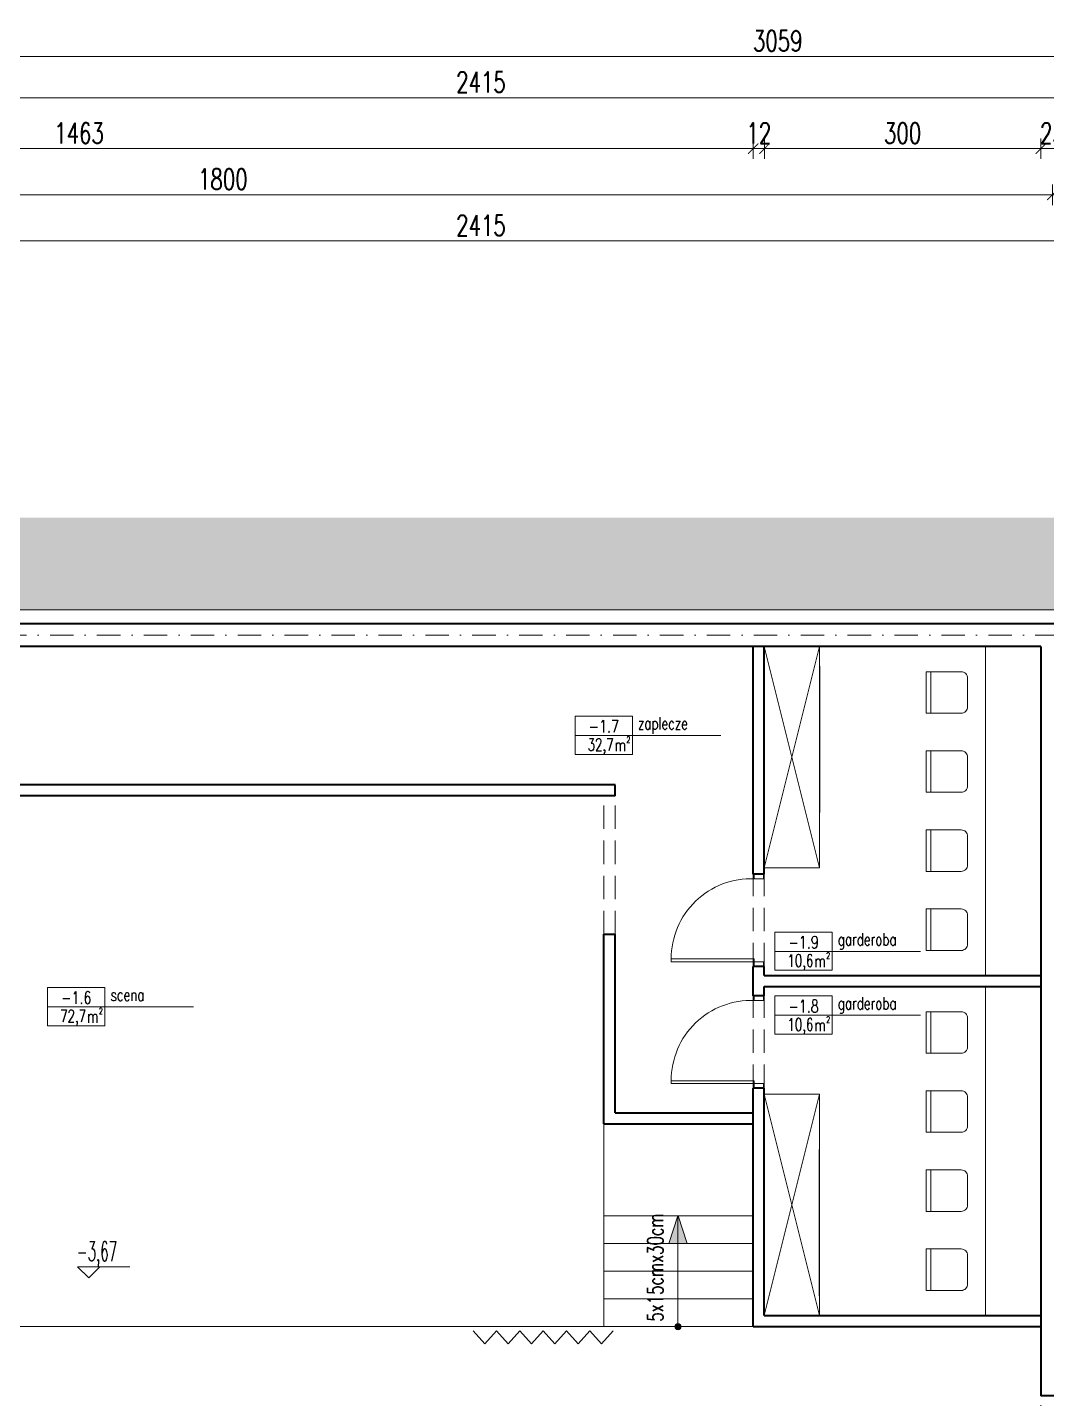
# Model space of a CAD drawing. Header units: millimetres. Extents: x -105266 to 178069, y 491 to 168574.
# Drawn here: x 16105 to 17210, y 28316 to 29803 of the extents above; entities that cross this region are included whole.
import ezdxf
from ezdxf.enums import TextEntityAlignment as Align

# ---------------------------------------------------------------- set-up
doc = ezdxf.new("R2010")
doc.units = ezdxf.units.MM
doc.linetypes.add('DASHDOT', pattern=[25.4, 12.7, -6.35, 0, -6.35])
doc.linetypes.add('DASHED', pattern=[19.05, 12.7, -6.35])
doc.layers.get('defpoints').update_dxf_attribs({"color": 4})
for name, color, linetype, lineweight in [('A- NAD', 111, 'DASHED', 15), ('A-MEBLE', 253, 'Continuous', 5), ('A-OSIE', 7, 'DASHDOT', 0), ('A-SCIANY DZIAŁOWE', 1, 'Continuous', 40), ('A-STOLARKA OKIENNA', 1, 'Continuous', 5), ('A-WIDOK', 111, 'Continuous', 15), ('A-wykończenia', 6, 'Continuous', 13), ('A10_MATERIAL', 251, 'Continuous', 0), ('A10_OPIS', 4, 'Continuous', 15), ('A14_KOTY', 4, 'Continuous', 5), ('A16_OPIS_POM', 2, 'Continuous', 9), ('sciany murowane', 3, 'Continuous', 40)]:
    doc.layers.add(name, color=color, linetype=linetype, lineweight=lineweight)
doc.styles.add('ROMANS', font='romans', dxfattribs={"width": 0.7})
doc.styles.add('X', font='ROMANS.shx', dxfattribs={"width": 0.5})
doc.dimstyles.new('PM-100', dxfattribs={"dimscale": 2.8, "dimtxt": 8, "dimasz": 0.5, "dimexe": 0, "dimexo": 0, "dimgap": 2, "dimtad": 1, "dimdec": 1, "dimrnd": 0.1, "dimzin": 13, "dimdsep": 46, "dimtxsty": 'ROMANS', "dimblk": 'Q', "dimcen": 0, "dimse1": 1, "dimse2": 1, "dimclrd": 256, "dimclre": 251, "dimclrt": 41, "dimadec": 1, "dimazin": 0, "dimtfac": 1, "dimtdec": 1, "dimtix": 1, "dimtmove": 1, "dimatfit": 0, "dimldrblk": 'NONE', "dimfxl": 1, "dimtolj": 1, "dimtzin": 13, "dimlwd": -1, "dimlwe": 0, "dimarcsym": 0})

# ---------------------------------------------------------------- blocks, each defined once
blk = doc.blocks.new('A$C0A0820CA')
at = {"layer": 'A-STOLARKA OKIENNA'}
for points in [[(5, 5), (5, 95), (8, 95), (8, 5)], [(0, 5), (5, 5), (5, -5), (0, -5)], [(95, 5), (100, 5), (100, -5), (95, -5)]]:
    blk.add_lwpolyline(points, close=True, dxfattribs=at)
blk.add_arc((8.4, 8.4), 86.6, 357.7776, 90.2803, dxfattribs=at)
blk = doc.blocks.new('ME-KRZ1')
at = {"linetype": 'Continuous'}
blk.add_line((45, 5), (0, 5), dxfattribs=at)
blk.add_lwpolyline([(0, 38, -0.414214), (7, 45), (38, 45, -0.414214), (45, 38), (45, 0), (0, 0)], format="xyb", close=True, dxfattribs=at)
blk = doc.blocks.new('opis-pomieszczenie')
for p, q in [((0, 21.8), (0, -21.4)), ((-64.8, 0), (99.9, 0))]:
    blk.add_line(p, q)
blk.add_lwpolyline([(0, 21.8), (-64.8, 21.8), (-64.8, -21.4), (0, -21.4)])
at = {"style": 'ROMANS', "width": 0.7}
for s, height, p in [('m', 14.3, (-13.8, -18)), ('2', 7.15, (-4.6, -8.4))]:
    blk.add_text(s, height=height, dxfattribs=at).set_placement(p, align=Align.CENTER)
blk.add_attdef('NR', text='', height=14.3, dxfattribs=at).set_placement((-32.4, 2.8), align=Align.CENTER)
for tag, p in [('POMIESZCZENIE', (6.3, 3.9)), ('POS', (6.3, -17.6))]:
    blk.add_attdef(tag, p, '', height=14.3, dxfattribs=at)
blk.add_attdef('POW', text='', height=14.3, dxfattribs=at).set_placement((-27, -17.4), align=Align.RIGHT)
blk = doc.blocks.new('poziom miekki')
for p, q in [((15.76, 4.24), (-4.24, 4.24)), ((-4.24, 4.24), (0, 0)), ((0, 0), (4.24, 4.24))]:
    blk.add_line(p, q)
at = {"color": 0, "style": 'ROMANS', "width": 0.7}
blk.add_attdef('H?', (-4.24, 8.19), '', height=7.5, dxfattribs=at)
blk = doc.blocks.new('Q')
for p, q in [((-4, 0), (4, 0)), ((0, 8), (0, -8))]:
    blk.add_line(p, q)
at = {"const_width": 0.7}
blk.add_lwpolyline([(4, 4), (-4, -4)], dxfattribs=at)
blk = doc.blocks.new('*D991')
at = {"layer": 'A10_OPIS', "transparency": 16777216}
blk.add_line((15390.7, 29572), (17802.9, 29572), dxfattribs=at)
at = {"layer": 'defpoints', "color": 0, "transparency": 16777216}
for p in [(17804.3, 29572), (15389.3, 29422), (17804.3, 29422)]:
    blk.add_point(p, dxfattribs=at)
at = {"layer": 'A10_OPIS', "transparency": 16777216, "xscale": 1.399999999999999, "yscale": 1.399999999999999, "zscale": 1.399999999999999, "rotation": 180}
blk.add_blockref('Q', (15389.3, 29572), dxfattribs=at)
at = {"layer": 'A10_OPIS', "transparency": 16777216, "xscale": 1.399999999999999, "yscale": 1.399999999999999, "zscale": 1.399999999999999}
blk.add_blockref('Q', (17804.3, 29572), dxfattribs=at)
at = {"layer": 'A10_OPIS', "color": 41, "transparency": 16777216, "insert": (16596.8, 29588.8), "char_height": 22.4, "attachment_point": 5, "style": 'ROMANS'}
blk.add_mtext('\\A1;2415', dxfattribs=at)
blk = doc.blocks.new('_None')
blk = doc.blocks.new('*D1022')
at = {"layer": 'A10_OPIS', "transparency": 16777216}
blk.add_line((15418.2, 29622), (17215.4, 29622), dxfattribs=at)
at = {"layer": 'defpoints', "color": 0, "transparency": 16777216}
for p in [(17216.8, 29622), (15416.8, 29344.5), (17216.8, 29344.5)]:
    blk.add_point(p, dxfattribs=at)
at = {"layer": 'A10_OPIS', "transparency": 16777216, "xscale": 1.399999999999999, "yscale": 1.399999999999999, "zscale": 1.399999999999999, "rotation": 180}
blk.add_blockref('Q', (15416.8, 29622), dxfattribs=at)
at = {"layer": 'A10_OPIS', "transparency": 16777216, "xscale": 1.399999999999999, "yscale": 1.399999999999999, "zscale": 1.399999999999999}
blk.add_blockref('Q', (17216.8, 29622), dxfattribs=at)
at = {"layer": 'A10_OPIS', "color": 41, "transparency": 16777216, "insert": (16316.8, 29638.8), "char_height": 22.4, "attachment_point": 5, "style": 'ROMANS'}
blk.add_mtext('\\A1;1800', dxfattribs=at)
blk = doc.blocks.new('*D1027')
at = {"layer": 'A10_OPIS', "transparency": 16777216}
blk.add_line((15430.7, 29672), (16890.9, 29672), dxfattribs=at)
at = {"layer": 'defpoints', "color": 0, "transparency": 16777216}
for p in [(16892.3, 29672), (15429.3, 29332), (16892.3, 29332)]:
    blk.add_point(p, dxfattribs=at)
at = {"layer": 'A10_OPIS', "transparency": 16777216, "xscale": 1.399999999999999, "yscale": 1.399999999999999, "zscale": 1.399999999999999, "rotation": 180}
blk.add_blockref('Q', (15429.3, 29672), dxfattribs=at)
at = {"layer": 'A10_OPIS', "transparency": 16777216, "xscale": 1.399999999999999, "yscale": 1.399999999999999, "zscale": 1.399999999999999}
blk.add_blockref('Q', (16892.3, 29672), dxfattribs=at)
at = {"layer": 'A10_OPIS', "color": 41, "transparency": 16777216, "insert": (16160.8, 29688.8), "char_height": 22.4, "attachment_point": 5, "style": 'ROMANS'}
blk.add_mtext('\\A1;1463', dxfattribs=at)
blk = doc.blocks.new('*D1028')
at = {"layer": 'A10_OPIS', "transparency": 16777216}
for p, q in [((16890.9, 29672), (16889.5, 29672)), ((16892.3, 29672), (16904.3, 29672)), ((16905.7, 29672), (16907.1, 29672))]:
    blk.add_line(p, q, dxfattribs=at)
at = {"layer": 'defpoints', "color": 0, "transparency": 16777216}
for p in [(16904.3, 29672), (16892.3, 29332), (16904.3, 29332)]:
    blk.add_point(p, dxfattribs=at)
at = {"layer": 'A10_OPIS', "transparency": 16777216, "xscale": 1.399999999999999, "yscale": 1.399999999999999, "zscale": 1.399999999999999}
blk.add_blockref('Q', (16892.3, 29672), dxfattribs=at)
at = {"layer": 'A10_OPIS', "transparency": 16777216, "xscale": 1.399999999999999, "yscale": 1.399999999999999, "zscale": 1.399999999999999, "rotation": 180}
blk.add_blockref('Q', (16904.3, 29672), dxfattribs=at)
at = {"layer": 'A10_OPIS', "color": 41, "transparency": 16777216, "insert": (16898.3, 29688.8), "char_height": 22.4, "attachment_point": 5, "style": 'ROMANS'}
blk.add_mtext('\\A1;12', dxfattribs=at)
blk = doc.blocks.new('*D1029')
at = {"layer": 'A10_OPIS', "transparency": 16777216}
blk.add_line((16905.7, 29672), (17202.9, 29672), dxfattribs=at)
at = {"layer": 'defpoints', "color": 0, "transparency": 16777216}
for p in [(17204.3, 29672), (16904.3, 29332), (17204.3, 29332)]:
    blk.add_point(p, dxfattribs=at)
at = {"layer": 'A10_OPIS', "transparency": 16777216, "xscale": 1.399999999999999, "yscale": 1.399999999999999, "zscale": 1.399999999999999, "rotation": 180}
blk.add_blockref('Q', (16904.3, 29672), dxfattribs=at)
at = {"layer": 'A10_OPIS', "transparency": 16777216, "xscale": 1.399999999999999, "yscale": 1.399999999999999, "zscale": 1.399999999999999}
blk.add_blockref('Q', (17204.3, 29672), dxfattribs=at)
at = {"layer": 'A10_OPIS', "color": 41, "transparency": 16777216, "insert": (17054.3, 29688.8), "char_height": 22.4, "attachment_point": 5, "style": 'ROMANS'}
blk.add_mtext('\\A1;300', dxfattribs=at)
blk = doc.blocks.new('*D1030')
at = {"layer": 'A10_OPIS', "transparency": 16777216}
for p, q in [((17202.9, 29672), (17201.5, 29672)), ((17204.3, 29672), (17229.3, 29672)), ((17230.7, 29672), (17232.1, 29672))]:
    blk.add_line(p, q, dxfattribs=at)
at = {"layer": 'defpoints', "color": 0, "transparency": 16777216}
for p in [(17229.3, 29672), (17204.3, 29332), (17229.3, 29332)]:
    blk.add_point(p, dxfattribs=at)
at = {"layer": 'A10_OPIS', "transparency": 16777216, "xscale": 1.399999999999999, "yscale": 1.399999999999999, "zscale": 1.399999999999999}
blk.add_blockref('Q', (17204.3, 29672), dxfattribs=at)
at = {"layer": 'A10_OPIS', "transparency": 16777216, "xscale": 1.399999999999999, "yscale": 1.399999999999999, "zscale": 1.399999999999999, "rotation": 180}
blk.add_blockref('Q', (17229.3, 29672), dxfattribs=at)
at = {"layer": 'A10_OPIS', "color": 41, "transparency": 16777216, "insert": (17216.8, 29688.8), "char_height": 22.4, "attachment_point": 5, "style": 'ROMANS'}
blk.add_mtext('\\A1;25', dxfattribs=at)
blk = doc.blocks.new('*D1037')
at = {"layer": 'A10_OPIS', "transparency": 16777216}
blk.add_line((15390.7, 29772), (18446.9, 29772), dxfattribs=at)
at = {"layer": 'defpoints', "color": 0, "transparency": 16777216}
for p in [(18448.3, 29772), (15389.3, 29422), (18448.3, 29426)]:
    blk.add_point(p, dxfattribs=at)
at = {"layer": 'A10_OPIS', "transparency": 16777216, "xscale": 1.399999999999999, "yscale": 1.399999999999999, "zscale": 1.399999999999999, "rotation": 180}
blk.add_blockref('Q', (15389.3, 29772), dxfattribs=at)
at = {"layer": 'A10_OPIS', "transparency": 16777216, "xscale": 1.399999999999999, "yscale": 1.399999999999999, "zscale": 1.399999999999999}
blk.add_blockref('Q', (18448.3, 29772), dxfattribs=at)
at = {"layer": 'A10_OPIS', "color": 41, "transparency": 16777216, "insert": (16918.8, 29788.8), "char_height": 22.4, "attachment_point": 5, "style": 'ROMANS'}
blk.add_mtext('\\A1;3059', dxfattribs=at)
blk = doc.blocks.new('*D1055')
at = {"layer": 'A10_OPIS', "transparency": 16777216}
blk.add_line((15390.7, 29727.2), (17802.9, 29727.2), dxfattribs=at)
at = {"layer": 'defpoints', "color": 0, "transparency": 16777216}
for p in [(17804.3, 29727.2), (17804.3, 29572), (15389.3, 29372)]:
    blk.add_point(p, dxfattribs=at)
at = {"layer": 'A10_OPIS', "transparency": 16777216, "xscale": 1.399999999999999, "yscale": 1.399999999999999, "zscale": 1.399999999999999, "rotation": 180}
blk.add_blockref('Q', (15389.3, 29727.2), dxfattribs=at)
at = {"layer": 'A10_OPIS', "transparency": 16777216, "xscale": 1.399999999999999, "yscale": 1.399999999999999, "zscale": 1.399999999999999}
blk.add_blockref('Q', (17804.3, 29727.2), dxfattribs=at)
at = {"layer": 'A10_OPIS', "color": 41, "transparency": 16777216, "insert": (16596.8, 29744), "char_height": 22.4, "attachment_point": 5, "style": 'ROMANS'}
blk.add_mtext('\\A1;2415', dxfattribs=at)

msp = doc.modelspace()

# ---------------------------------------------------------------- hatches: boundary and pattern name
at = {"layer": 'A-WIDOK'}
h = msp.add_hatch(color=256, dxfattribs=at)
h.dxf.hatch_style = 1
h.paths.add_polyline_path([(16800.58, 28484.49), (16820.58, 28484.49)])
h.paths.add_polyline_path([(16800.58, 28484.49), (16810.52, 28514.49), (16810.64, 28514.49), (16820.58, 28484.49)])
h = msp.add_hatch(color=256, dxfattribs=at)
h.dxf.hatch_style = 1
edge = h.paths.add_edge_path()
edge.add_arc((16810.64, 28394.49), 3.47, 0, 360)
at = {"layer": 'A10_MATERIAL'}
h = msp.add_hatch(dxfattribs=at)
h.set_pattern_fill('AR-SAND', color=256, scale=0.5, angle=45)
h.paths.add_polyline_path([(18582.83, 27331.99), (18444.26, 27331.99), (18444.26, 27316.99), (15389.26, 27316.99), (15389.26, 29171.99), (17804.26, 29171.99), (17804.26, 29271.99), (15389.26, 29271.99), (15289.26, 29271.99), (15289.26, 27316.99), (15289.26, 27216.99), (18429.26, 27216.99), (18582.83, 27216.99)])

# ---------------------------------------------------------------- linework, layer by layer
for p, q in [((16964.26, 29110.74), (16964.26, 28951.99)), ((16964.26, 28427.74), (16964.26, 28586.49))]:
    msp.add_line(p, q)
at = {"layer": 'A- NAD', "ltscale": 2}
for p, q in [((16730.26, 28819.99), (16730.26, 28969.99)), ((16742.26, 28819.99), (16742.26, 28969.99)), ((16892.26, 28785.24), (16892.26, 28885.24)), ((16904.26, 28785.24), (16904.26, 28885.24)), ((16892.26, 28653.24), (16892.26, 28753.24)), ((16904.26, 28653.24), (16904.26, 28753.24)), ((17204.26, 28169.49), (17204.26, 28319.49))]:
    msp.add_line(p, q, dxfattribs=at)
at = {"layer": 'A-MEBLE'}
for p, q in [((16904.26, 29131.99), (16964.26, 28891.99)), ((16964.26, 29131.99), (16904.26, 28891.99)), ((16964.26, 29131.99), (16964.26, 28891.99)), ((17144.26, 28775.24), (17144.26, 29131.99)), ((16904.26, 28891.99), (16964.26, 28891.99)), ((17144.26, 28406.49), (17144.26, 28763.24)), ((16904.26, 28406.49), (16964.26, 28646.49)), ((16964.26, 28406.49), (16904.26, 28646.49)), ((16904.26, 28646.49), (16964.26, 28646.49)), ((16964.26, 28406.49), (16964.26, 28646.49))]:
    msp.add_line(p, q, dxfattribs=at)
msp.add_lwpolyline([(16740.22, 28390.07), (16727.56, 28376.02), (16714.9, 28390.07), (16702.24, 28376.02), (16689.58, 28390.07), (16676.92, 28376.02), (16664.26, 28390.07), (16651.6, 28376.02), (16638.94, 28390.07), (16626.28, 28376.02), (16613.62, 28390.07), (16600.97, 28376.02), (16588.31, 28390.07)], dxfattribs=at)
at = {"layer": 'A-OSIE', "ltscale": 2}
msp.add_line((15416.76, 29144.49), (18416.76, 29144.49), dxfattribs=at)
at = {"layer": 'A-SCIANY DZIAŁOWE'}
for p, q in [((16892.26, 28885.24), (16892.26, 29131.99)), ((16904.26, 28885.24), (16904.26, 29131.99)), ((16742.26, 28981.99), (15579.26, 28981.99)), ((16742.26, 28969.99), (16742.26, 28981.99)), ((16742.26, 28969.99), (15579.26, 28969.99)), ((16904.26, 28885.24), (16892.26, 28885.24)), ((16730.26, 28614.49), (16730.26, 28819.99)), ((16730.26, 28819.99), (16742.26, 28819.99)), ((16742.26, 28626.49), (16742.26, 28819.99)), ((16892.26, 28753.24), (16892.26, 28785.24)), ((16904.26, 28785.24), (16892.26, 28785.24)), ((16904.26, 28775.24), (16904.26, 28785.24)), ((16904.26, 28775.24), (17204.26, 28775.24)), ((16904.26, 28753.24), (16904.26, 28763.24)), ((16904.26, 28763.24), (17204.26, 28763.24)), ((16904.26, 28753.24), (16892.26, 28753.24)), ((16892.26, 28394.49), (16892.26, 28653.24)), ((16904.26, 28653.24), (16892.26, 28653.24)), ((16904.26, 28406.49), (16904.26, 28653.24)), ((16742.26, 28626.49), (16892.26, 28626.49)), ((16730.26, 28614.49), (16892.26, 28614.49)), ((16904.26, 28406.49), (17204.26, 28406.49)), ((16892.26, 28394.49), (17204.26, 28394.49))]:
    msp.add_line(p, q, dxfattribs=at)
at = {"layer": 'A-WIDOK'}
for p, q in [((16730.26, 28394.49), (16730.26, 28614.49)), ((16730.26, 28514.49), (16892.26, 28514.49)), ((16810.58, 28394.49), (16810.58, 28514.49)), ((16730.26, 28484.49), (16892.26, 28484.49)), ((16730.26, 28454.49), (16892.26, 28454.49)), ((16730.26, 28424.49), (16892.26, 28424.49)), ((16730.26, 28394.49), (15601.77, 28394.49)), ((16730.26, 28394.49), (16892.26, 28394.49))]:
    msp.add_line(p, q, dxfattribs=at)
msp.add_lwpolyline([(16810.52, 28514.49), (16800.58, 28484.49), (16820.58, 28484.49), (16810.64, 28514.49)], dxfattribs=at)
msp.add_circle((16810.64, 28394.49), 3.47, dxfattribs=at)
at = {"layer": 'A-wykończenia'}
msp.add_line((15389.26, 29171.99), (17850.05, 29171.99), dxfattribs=at)
at = {"layer": 'sciany murowane'}
for p, q in [((15404.26, 29156.99), (17804.26, 29156.99)), ((17204.26, 29131.99), (15429.26, 29131.99)), ((17204.26, 29131.99), (17204.26, 28319.49)), ((17229.26, 28319.49), (17204.26, 28319.49))]:
    msp.add_line(p, q, dxfattribs=at)

# ---------------------------------------------------------------- block references
at = {"rotation": 90.00000001342137}
for p in [(16898.26, 28785.24), (16898.26, 28653.24)]:
    msp.add_blockref('A$C0A0820CA', p, dxfattribs=at)
at = {"layer": 'A-MEBLE', "rotation": 270}
for p in [(17079.76, 29104.77), (17079.76, 29019), (17079.76, 28847.46), (17079.76, 28736.02), (17079.76, 28650.25), (17079.76, 28478.71)]:
    msp.add_blockref('ME-KRZ1', p, dxfattribs=at)
at = {"layer": 'A-MEBLE', "xscale": -1, "rotation": 270}
for p in [(17079.76, 28888.23), (17079.76, 28519.48)]:
    msp.add_blockref('ME-KRZ1', p, dxfattribs=at)
at = {"layer": 'A14_KOTY'}
ref = msp.add_blockref('poziom miekki', (16171.25, 28447.39), dxfattribs=dict(at, xscale=2.834999999940919, yscale=2.834999999940919, zscale=2.834999999940919))
ref.add_attrib('H?', '-3,67', (16158.31, 28465.6), dxfattribs={"layer": '0', "color": 0, "height": 21.263, "style": 'X', "width": 0.5})
at = {"layer": 'A16_OPIS_POM'}
ref = msp.add_blockref('opis-pomieszczenie', (16761.21, 29035.7), dxfattribs=dict(at, xscale=0.9600000000064028, yscale=0.9600000000064028, zscale=0.9600000000064028))
ref.add_attrib('NR', '-1.7', dxfattribs={"layer": '0', "height": 13.44, "style": 'ROMANS', "width": 0.75}).set_placement((16730.12, 29038.84), align=Align.CENTER)
ref.add_attrib('POMIESZCZENIE', 'zaplecze', (16767.26, 29042), dxfattribs={"layer": '0', "height": 13.44, "style": 'ROMANS', "width": 0.7})
ref.add_attrib('POW', '32,7', dxfattribs={"layer": '0', "height": 13.44, "style": 'ROMANS', "width": 0.7}).set_placement((16740.76, 29018.98), align=Align.RIGHT)
ref = msp.add_blockref('opis-pomieszczenie', (16977.95, 28801.51), dxfattribs=dict(at, xscale=0.9600000000064028, yscale=0.9600000000064028, zscale=0.9600000000064028))
ref.add_attrib('NR', '-1.9', dxfattribs={"layer": '0', "height": 13.44, "style": 'ROMANS', "width": 0.75}).set_placement((16946.86, 28804.65), align=Align.CENTER)
ref.add_attrib('POMIESZCZENIE', 'garderoba', (16984, 28807.81), dxfattribs={"layer": '0', "height": 13.44, "style": 'ROMANS', "width": 0.7})
ref.add_attrib('POW', '10,6', dxfattribs={"layer": '0', "height": 13.44, "style": 'ROMANS', "width": 0.7}).set_placement((16957.51, 28784.79), align=Align.RIGHT)
ref = msp.add_blockref('opis-pomieszczenie', (16188.9, 28741.38), dxfattribs=dict(at, xscale=0.9600000000064028, yscale=0.9600000000064028, zscale=0.9600000000064028))
ref.add_attrib('NR', '-1.6', dxfattribs={"layer": '0', "height": 13.44, "style": 'ROMANS', "width": 0.75}).set_placement((16157.81, 28744.52), align=Align.CENTER)
ref.add_attrib('POMIESZCZENIE', 'scena', (16194.95, 28747.68), dxfattribs={"layer": '0', "height": 13.44, "style": 'ROMANS', "width": 0.7})
ref.add_attrib('POW', '72,7', dxfattribs={"layer": '0', "height": 13.44, "style": 'ROMANS', "width": 0.7}).set_placement((16168.46, 28724.67), align=Align.RIGHT)
ref = msp.add_blockref('opis-pomieszczenie', (16977.95, 28732.17), dxfattribs=dict(at, xscale=0.9600000000064028, yscale=0.9600000000064028, zscale=0.9600000000064028))
ref.add_attrib('NR', '-1.8', dxfattribs={"layer": '0', "height": 13.44, "style": 'ROMANS', "width": 0.75}).set_placement((16946.86, 28735.31), align=Align.CENTER)
ref.add_attrib('POMIESZCZENIE', 'garderoba', (16984, 28738.47), dxfattribs={"layer": '0', "height": 13.44, "style": 'ROMANS', "width": 0.7})
ref.add_attrib('POW', '10,6', dxfattribs={"layer": '0', "height": 13.44, "style": 'ROMANS', "width": 0.7}).set_placement((16957.51, 28715.45), align=Align.RIGHT)

# ---------------------------------------------------------------- texts
at = {"layer": 'A-WIDOK', "insert": (16777.59, 28399.89), "char_height": 17, "attachment_point": 1, "rotation": 90, "style": 'ROMANS'}
msp.add_mtext_dynamic_manual_height_columns('5x15cmx30cm', width=150, gutter_width=60, heights=[0], dxfattribs=at)

# ---------------------------------------------------------------- dimensions: what is measured, and where the dimension line sits
at = {"layer": 'A10_OPIS'}
for base, p1, p2, picture, middle in [((18448.26, 29771.99), (15389.26, 29421.99), (18448.26, 29425.99), '*D1037', (16918.76, 29788.79)), ((17804.26, 29727.15), (15389.26, 29371.99), (17804.26, 29571.99), '*D1055', (16596.76, 29743.95)), ((16892.26, 29671.99), (15429.26, 29331.99), (16892.26, 29331.99), '*D1027', (16160.76, 29688.79)), ((16904.26, 29671.99), (16892.26, 29331.99), (16904.26, 29331.99), '*D1028', (16898.26, 29688.79)), ((17204.26, 29671.99), (16904.26, 29331.99), (17204.26, 29331.99), '*D1029', (17054.26, 29688.79)), ((17229.26, 29671.99), (17204.26, 29331.99), (17229.26, 29331.99), '*D1030', (17216.76, 29688.79)), ((17216.76, 29621.99), (15416.76, 29344.49), (17216.76, 29344.49), '*D1022', (16316.76, 29638.79)), ((17804.26, 29571.99), (15389.26, 29421.99), (17804.26, 29421.99), '*D991', (16596.76, 29588.79))]:
    dim = msp.add_linear_dim(base=base, p1=p1, p2=p2, dimstyle='PM-100', dxfattribs=at)
    dim.commit()
    dim.dimension.update_dxf_attribs({"geometry": picture, "text_midpoint": middle})

doc.saveas('drawing.dxf')
